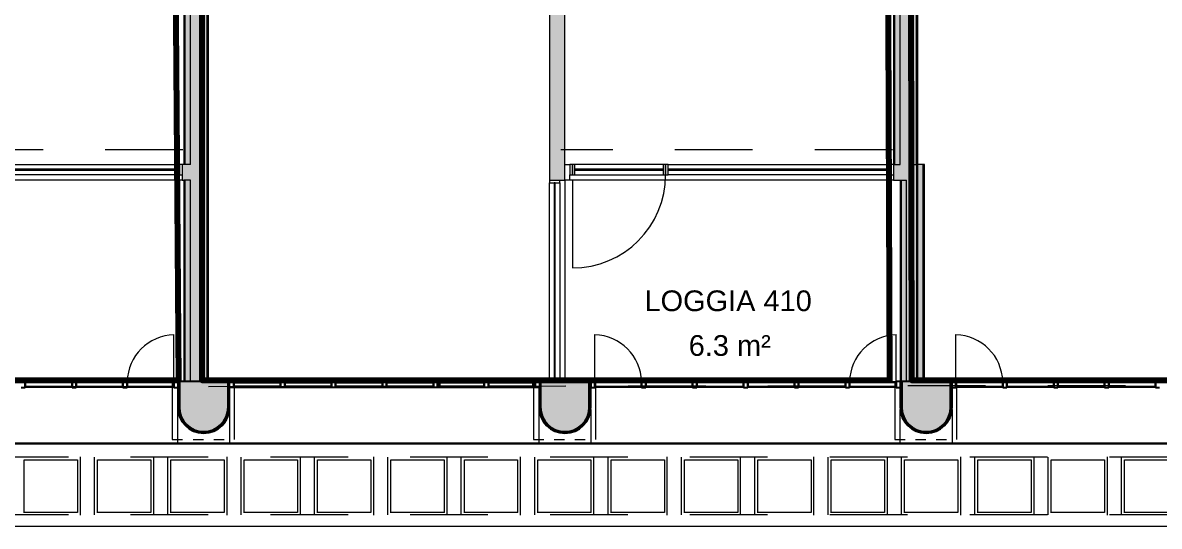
# Model space of a CAD drawing. Header units: metres. Extents: x -227.9 to -141.2, y 39.1 to 91.1.
# Drawn here: x -182.19 to -171.22, y 39.07 to 43.94 of the extents above; entities that cross this region are included whole.
import ezdxf

# ---------------------------------------------------------------- set-up
doc = ezdxf.new("R2010")
doc.units = ezdxf.units.M
doc.linetypes.add('JIS_02_0.7', pattern=[1.35, 0.75, -0.6])
doc.linetypes.add('Projeté', pattern=[0.003969, 0.002381, -0.001587])
for name, color, linetype, lineweight in [('A-AREA-IDEN', 7, 'Continuous', 9), ('A-FLOR', 7, 'Continuous', 5), ('A-GLAZ', 7, 'Continuous', 5), ('A-WALL', 7, 'Continuous', 5), ('A-WALL-PATT', 7, 'Continuous', 13), ('I-WALL', 7, 'Continuous', 5), ('Q-SPCQ', 7, 'Continuous', 5)]:
    doc.layers.add(name, color=color, linetype=linetype, lineweight=lineweight)
doc.layers.add('A-DETL', color=94, linetype='Continuous', lineweight=5, true_color=0x00a600)
doc.layers.add('A-DETL-MBND', color=9, linetype='Continuous', lineweight=5, true_color=0xc0c0c0)
doc.layers.add('Chambre', color=40, linetype='Continuous')
doc.styles.add('Arial_1', font='arial.ttf', dxfattribs={"height": 0.2})

msp = doc.modelspace()

# ---------------------------------------------------------------- hatches: boundary and pattern name
at = {"layer": 'A-WALL', "true_color": 0x808080}
for points in [[(-180.447, 39.97), (-180.391, 39.976), (-180.338, 39.994), (-180.291, 40.024), (-180.251, 40.064), (-180.222, 40.111), (-180.203, 40.164), (-180.197, 40.22), (-180.197, 40.47), (-180.212, 40.47), (-180.212, 40.22), (-180.218, 40.167), (-180.235, 40.118), (-180.263, 40.073), (-180.3, 40.036), (-180.345, 40.008), (-180.395, 39.991), (-180.447, 39.985), (-180.499, 39.991), (-180.549, 40.008), (-180.593, 40.036), (-180.631, 40.073), (-180.659, 40.118), (-180.676, 40.167), (-180.682, 40.22), (-180.682, 40.47), (-180.694, 40.47), (-180.694, 40.41), (-180.697, 40.41), (-180.697, 40.22), (-180.691, 40.164), (-180.672, 40.111), (-180.642, 40.064), (-180.603, 40.024), (-180.555, 39.994), (-180.503, 39.976)], [(-180.447, 39.985), (-180.395, 39.991), (-180.345, 40.008), (-180.3, 40.036), (-180.263, 40.073), (-180.235, 40.118), (-180.218, 40.167), (-180.212, 40.22), (-180.212, 40.47), (-180.682, 40.47), (-180.682, 40.22), (-180.676, 40.167), (-180.659, 40.118), (-180.631, 40.073), (-180.593, 40.036), (-180.549, 40.008), (-180.499, 39.991)], [(-176.96, 39.97), (-176.904, 39.976), (-176.851, 39.994), (-176.804, 40.024), (-176.764, 40.064), (-176.735, 40.111), (-176.716, 40.164), (-176.71, 40.22), (-176.71, 40.41), (-176.711, 40.41), (-176.711, 40.47), (-176.725, 40.47), (-176.725, 40.22), (-176.731, 40.167), (-176.748, 40.118), (-176.776, 40.073), (-176.813, 40.036), (-176.858, 40.008), (-176.908, 39.991), (-176.96, 39.985), (-177.012, 39.991), (-177.062, 40.008), (-177.106, 40.036), (-177.144, 40.073), (-177.172, 40.118), (-177.189, 40.167), (-177.195, 40.22), (-177.195, 40.47), (-177.207, 40.47), (-177.207, 40.41), (-177.21, 40.41), (-177.21, 40.22), (-177.204, 40.164), (-177.185, 40.111), (-177.155, 40.064), (-177.116, 40.024), (-177.068, 39.994), (-177.016, 39.976)], [(-176.96, 39.985), (-176.908, 39.991), (-176.858, 40.008), (-176.813, 40.036), (-176.776, 40.073), (-176.748, 40.118), (-176.731, 40.167), (-176.725, 40.22), (-176.725, 40.47), (-177.195, 40.47), (-177.195, 40.22), (-177.189, 40.167), (-177.172, 40.118), (-177.144, 40.073), (-177.106, 40.036), (-177.062, 40.008), (-177.012, 39.991)], [(-173.473, 39.97), (-173.417, 39.976), (-173.364, 39.994), (-173.317, 40.024), (-173.277, 40.064), (-173.248, 40.111), (-173.229, 40.164), (-173.223, 40.22), (-173.223, 40.41), (-173.225, 40.41), (-173.225, 40.47), (-173.238, 40.47), (-173.238, 40.22), (-173.244, 40.167), (-173.261, 40.118), (-173.289, 40.073), (-173.326, 40.036), (-173.371, 40.008), (-173.421, 39.991), (-173.473, 39.985), (-173.525, 39.991), (-173.575, 40.008), (-173.619, 40.036), (-173.657, 40.073), (-173.685, 40.118), (-173.702, 40.167), (-173.708, 40.22), (-173.708, 40.47), (-173.721, 40.47), (-173.721, 40.41), (-173.723, 40.41), (-173.723, 40.22), (-173.717, 40.164), (-173.698, 40.111), (-173.668, 40.064), (-173.629, 40.024), (-173.581, 39.994), (-173.529, 39.976)], [(-173.473, 39.985), (-173.421, 39.991), (-173.371, 40.008), (-173.326, 40.036), (-173.289, 40.073), (-173.261, 40.118), (-173.244, 40.167), (-173.238, 40.22), (-173.238, 40.47), (-173.708, 40.47), (-173.708, 40.22), (-173.702, 40.167), (-173.685, 40.118), (-173.657, 40.073), (-173.619, 40.036), (-173.575, 40.008), (-173.525, 39.991)]]:
    msp.add_hatch(color=8, dxfattribs=at).paths.add_polyline_path(points)
at = {"layer": 'A-WALL-PATT', "lineweight": 5, "true_color": 0xaaaaaa}
h = msp.add_hatch(color=253, dxfattribs=at)
h.paths.add_polyline_path([(-173.625, 42.566), (-173.615, 42.566), (-173.615, 46.296), (-173.625, 46.296), (-173.625, 43.496)])
h.paths.add_polyline_path([(-173.615, 46.396), (-173.615, 47.339), (-173.625, 47.339), (-173.625, 46.396)])
h.paths.add_polyline_path([(-173.625, 47.439), (-173.615, 47.439), (-173.615, 48.235), (-173.625, 48.235), (-173.625, 47.782)])
h = msp.add_hatch(color=253, dxfattribs=at)
h.paths.add_polyline_path([(-180.465, 40.47), (-180.465, 44.976), (-180.475, 44.976), (-180.475, 40.47)])
h.paths.add_polyline_path([(-180.475, 45.076), (-180.465, 45.076), (-180.465, 47.724), (-180.475, 47.724), (-180.475, 45.639)])
msp.add_hatch(color=253, dxfattribs=at).paths.add_polyline_path([(-173.552, 40.47), (-173.552, 42.566), (-173.562, 42.566), (-173.562, 40.47)])
at = {"layer": 'I-WALL', "true_color": 0xaaaaaa}
h = msp.add_hatch(color=253, dxfattribs=at)
h.paths.add_polyline_path([(-173.788, 42.566), (-173.775, 42.566), (-173.775, 46.33), (-173.788, 46.33), (-173.788, 43.496)])
h.paths.add_polyline_path([(-173.788, 46.43), (-173.775, 46.43), (-173.775, 48.172), (-173.788, 48.172), (-173.788, 46.711)])
h = msp.add_hatch(color=253, dxfattribs=at)
h.paths.add_polyline_path([(-173.725, 42.566), (-173.725, 46.33), (-173.775, 46.33), (-173.775, 42.566)])
h.paths.add_polyline_path([(-173.775, 46.43), (-173.725, 46.43), (-173.725, 48.185), (-173.775, 48.185), (-173.775, 46.711)])
for points in [[(-173.712, 42.566), (-173.625, 42.566), (-173.625, 48.235), (-173.725, 48.235), (-173.725, 42.566)], [(-180.575, 40.47), (-180.475, 40.47), (-180.475, 47.724), (-180.575, 47.724), (-180.575, 40.817)], [(-176.96, 42.415), (-176.96, 42.491), (-177.11, 42.491), (-177.11, 42.415)], [(-173.662, 42.416), (-173.662, 42.566), (-173.788, 42.566), (-173.788, 42.416), (-173.712, 42.416)], [(-173.662, 40.47), (-173.562, 40.47), (-173.562, 42.566), (-173.662, 42.566), (-173.662, 41.352)], [(-173.502, 40.47), (-173.502, 42.566), (-173.552, 42.566), (-173.552, 40.47)], [(-173.489, 40.47), (-173.489, 42.566), (-173.502, 42.566), (-173.502, 40.47)], [(-173.712, 40.47), (-173.712, 42.416), (-173.725, 42.416), (-173.725, 40.47), (-173.721, 40.47)], [(-173.662, 40.47), (-173.662, 42.416), (-173.712, 42.416), (-173.712, 40.47)]]:
    msp.add_hatch(color=253, dxfattribs=at).paths.add_polyline_path(points)
h = msp.add_hatch(color=253, dxfattribs=at)
h.paths.add_polyline_path([(-173.615, 42.566), (-173.565, 42.566), (-173.565, 46.296), (-173.615, 46.296), (-173.615, 43.496)])
h.paths.add_polyline_path([(-173.565, 46.396), (-173.565, 47.339), (-173.615, 47.339), (-173.615, 46.396)])
h.paths.add_polyline_path([(-173.615, 47.439), (-173.565, 47.439), (-173.565, 48.185), (-173.615, 48.185), (-173.615, 47.782)])
h = msp.add_hatch(color=253, dxfattribs=at)
h.paths.add_polyline_path([(-173.565, 42.566), (-173.552, 42.566), (-173.552, 46.296), (-173.565, 46.296), (-173.565, 43.496)])
h.paths.add_polyline_path([(-173.552, 46.396), (-173.552, 47.339), (-173.565, 47.339), (-173.565, 46.396)])
h.paths.add_polyline_path([(-173.552, 47.439), (-173.552, 48.172), (-173.565, 48.172), (-173.565, 47.439)])
h = msp.add_hatch(color=253, dxfattribs=at)
h.paths.add_polyline_path([(-180.625, 40.47), (-180.625, 42.415), (-180.638, 42.415), (-180.638, 40.47)])
h.paths.add_polyline_path([(-180.625, 42.565), (-180.625, 47.419), (-180.638, 47.419), (-180.638, 42.565)])
h.paths.add_polyline_path([(-180.625, 47.519), (-180.625, 47.648), (-180.638, 47.648), (-180.638, 47.519)])
h = msp.add_hatch(color=253, dxfattribs=at)
h.paths.add_polyline_path([(-180.575, 40.47), (-180.575, 42.415), (-180.625, 42.415), (-180.625, 40.47)])
h.paths.add_polyline_path([(-180.575, 42.565), (-180.575, 47.419), (-180.625, 47.419), (-180.625, 42.565)])
h.paths.add_polyline_path([(-180.575, 47.519), (-180.575, 47.648), (-180.625, 47.648), (-180.625, 47.519)])
h = msp.add_hatch(color=253, dxfattribs=at)
h.paths.add_polyline_path([(-180.415, 40.47), (-180.415, 44.976), (-180.465, 44.976), (-180.465, 40.47)])
h.paths.add_polyline_path([(-180.465, 45.076), (-180.415, 45.076), (-180.415, 47.648), (-180.465, 47.648), (-180.465, 45.639)])
h = msp.add_hatch(color=253, dxfattribs=at)
h.paths.add_polyline_path([(-180.402, 40.47), (-180.402, 44.976), (-180.415, 44.976), (-180.415, 40.47)])
h.paths.add_polyline_path([(-180.402, 45.076), (-180.402, 47.648), (-180.415, 47.648), (-180.415, 45.076)])
h = msp.add_hatch(color=253, dxfattribs=at)
h.paths.add_polyline_path([(-177.11, 42.491), (-176.96, 42.491), (-176.96, 45.133), (-177.008, 45.133), (-177.008, 44.063), (-177.063, 44.063), (-177.063, 45.133), (-177.11, 45.133), (-177.11, 43.496)])
h.paths.add_polyline_path([(-177.11, 46.243), (-176.96, 46.243), (-176.96, 46.43), (-177.11, 46.43)])
h = msp.add_hatch(color=253, dxfattribs=at)
h.paths.add_polyline_path([(-180.638, 42.415), (-180.575, 42.415), (-180.575, 42.565), (-180.656, 42.565), (-180.656, 42.415)])
h.paths.add_polyline_path([(-187.297, 42.415), (-187.206, 42.415), (-187.206, 42.565), (-187.297, 42.565), (-187.297, 42.424)])

# ---------------------------------------------------------------- linework, layer by layer
at = {"layer": 'A-DETL', "color": 9, "linetype": 'JIS_02_0.7', "lineweight": 9, "true_color": 0xc0c0c0}
for p, q in [((-180.648, 42.707), (-187.213, 42.707)), ((-173.798, 42.707), (-176.998, 42.707)), ((-169.603, 39.739), (-187.756, 39.739)), ((-181.64, 39.742), (-181.639, 39.177)), ((-181.5, 39.181), (-181.5, 39.739)), ((-180.932, 39.742), (-180.931, 39.177)), ((-180.792, 39.181), (-180.792, 39.739)), ((-180.224, 39.742), (-180.223, 39.177)), ((-180.084, 39.181), (-180.084, 39.739)), ((-179.516, 39.742), (-179.515, 39.177)), ((-179.376, 39.181), (-179.376, 39.739)), ((-178.808, 39.742), (-178.807, 39.177)), ((-178.668, 39.181), (-178.668, 39.739)), ((-178.1, 39.742), (-178.099, 39.177)), ((-177.96, 39.181), (-177.96, 39.739)), ((-177.392, 39.742), (-177.391, 39.177)), ((-177.252, 39.181), (-177.252, 39.739)), ((-176.684, 39.742), (-176.683, 39.177)), ((-176.544, 39.181), (-176.544, 39.739)), ((-175.976, 39.742), (-175.975, 39.177)), ((-175.835, 39.181), (-175.835, 39.739)), ((-175.267, 39.742), (-175.267, 39.177)), ((-175.127, 39.181), (-175.127, 39.739)), ((-174.559, 39.742), (-174.559, 39.177)), ((-174.419, 39.181), (-174.419, 39.739)), ((-173.851, 39.742), (-173.851, 39.177)), ((-173.711, 39.181), (-173.711, 39.739)), ((-173.143, 39.742), (-173.143, 39.177)), ((-173.003, 39.181), (-173.003, 39.739)), ((-172.435, 39.742), (-172.435, 39.177)), ((-172.295, 39.181), (-172.295, 39.739)), ((-171.727, 39.742), (-171.727, 39.177)), ((-171.587, 39.181), (-171.587, 39.739)), ((-182.18, 39.201), (-182.18, 39.711)), ((-182.18, 39.711), (-181.665, 39.711)), ((-181.665, 39.712), (-181.665, 39.202)), ((-181.472, 39.201), (-181.472, 39.711)), ((-181.472, 39.711), (-180.957, 39.711)), ((-180.957, 39.712), (-180.957, 39.202)), ((-180.764, 39.201), (-180.764, 39.711)), ((-180.764, 39.711), (-180.249, 39.711)), ((-180.249, 39.712), (-180.249, 39.202)), ((-180.056, 39.201), (-180.056, 39.711)), ((-180.056, 39.711), (-179.541, 39.711)), ((-179.541, 39.712), (-179.541, 39.202)), ((-179.348, 39.201), (-179.348, 39.711)), ((-179.348, 39.711), (-178.833, 39.711)), ((-178.833, 39.712), (-178.833, 39.202)), ((-178.639, 39.201), (-178.639, 39.711)), ((-178.639, 39.711), (-178.125, 39.711)), ((-178.125, 39.712), (-178.125, 39.202)), ((-177.931, 39.201), (-177.931, 39.711)), ((-177.931, 39.711), (-177.417, 39.711)), ((-177.417, 39.712), (-177.417, 39.202)), ((-177.223, 39.201), (-177.223, 39.711)), ((-177.223, 39.711), (-176.709, 39.711)), ((-176.709, 39.712), (-176.709, 39.202)), ((-176.515, 39.201), (-176.515, 39.711)), ((-176.515, 39.711), (-176, 39.711)), ((-176, 39.712), (-176, 39.202)), ((-175.807, 39.201), (-175.807, 39.711)), ((-175.807, 39.711), (-175.292, 39.711)), ((-175.292, 39.712), (-175.292, 39.202)), ((-175.099, 39.201), (-175.099, 39.711)), ((-175.099, 39.711), (-174.584, 39.711)), ((-174.584, 39.712), (-174.584, 39.202)), ((-174.391, 39.201), (-174.391, 39.711)), ((-174.391, 39.711), (-173.876, 39.711)), ((-173.876, 39.712), (-173.876, 39.202)), ((-173.683, 39.201), (-173.683, 39.711)), ((-173.683, 39.711), (-173.168, 39.711)), ((-173.168, 39.712), (-173.168, 39.202)), ((-172.975, 39.201), (-172.975, 39.711)), ((-172.975, 39.711), (-172.46, 39.711)), ((-172.46, 39.712), (-172.46, 39.202)), ((-172.267, 39.201), (-172.267, 39.711)), ((-172.267, 39.711), (-171.752, 39.711)), ((-171.752, 39.712), (-171.752, 39.202)), ((-171.559, 39.201), (-171.559, 39.711)), ((-171.559, 39.711), (-171.044, 39.711)), ((-169.603, 39.181), (-187.786, 39.181)), ((-181.664, 39.202), (-182.18, 39.202)), ((-180.956, 39.202), (-181.472, 39.202)), ((-180.248, 39.202), (-180.764, 39.202)), ((-179.54, 39.202), (-180.056, 39.202)), ((-178.832, 39.202), (-179.348, 39.202)), ((-178.124, 39.202), (-178.639, 39.202)), ((-177.416, 39.202), (-177.931, 39.202)), ((-176.708, 39.202), (-177.223, 39.202)), ((-176, 39.202), (-176.515, 39.202)), ((-175.292, 39.202), (-175.807, 39.202)), ((-174.584, 39.202), (-175.099, 39.202)), ((-173.876, 39.202), (-174.391, 39.202)), ((-173.168, 39.202), (-173.683, 39.202)), ((-172.46, 39.202), (-172.975, 39.202)), ((-171.752, 39.202), (-172.267, 39.202)), ((-171.044, 39.202), (-171.559, 39.202))]:
    msp.add_line(p, q, dxfattribs=at)
at = {"layer": 'A-DETL', "color": 7, "linetype": 'JIS_02_0.7'}
msp.add_line((-187.15, 40.415), (-170.19, 40.433), dxfattribs=at)
at = {"layer": 'A-DETL', "color": 7}
msp.add_line((-187.899, 39.07), (-169.465, 39.07), dxfattribs=at)
at = {"layer": 'A-DETL-MBND', "lineweight": 9}
msp.add_line((-187.899, 39.07), (-169.465, 39.07), dxfattribs=at)
at = {"layer": 'A-FLOR'}
for p, q in [((-176.96, 42.566), (-176.913, 42.566)), ((-176.912, 42.416), (-176.96, 42.416)), ((-176.96, 42.415), (-176.96, 40.47))]:
    msp.add_line(p, q, dxfattribs=at)
at = {"layer": 'A-GLAZ'}
for p, q in [((-182.481, 42.565), (-180.681, 42.565)), ((-180.681, 42.465), (-182.481, 42.465)), ((-176.013, 42.566), (-176.863, 42.566)), ((-176.863, 42.466), (-176.013, 42.466)), ((-175.963, 42.566), (-173.813, 42.566)), ((-173.813, 42.466), (-175.963, 42.466)), ((-177.11, 40.495), (-177.11, 42.39)), ((-177.01, 42.39), (-177.01, 40.495)), ((-176.888, 42.416), (-176.888, 41.566))]:
    msp.add_line(p, q, dxfattribs=at)
at = {"layer": 'A-GLAZ', "lineweight": 13}
for p, q in [((-180.681, 42.52), (-182.481, 42.52)), ((-182.481, 42.51), (-180.681, 42.51)), ((-180.656, 42.565), (-180.681, 42.565)), ((-180.681, 42.565), (-180.681, 42.465)), ((-180.681, 42.51), (-180.681, 42.52)), ((-180.681, 42.465), (-180.656, 42.465)), ((-176.888, 42.566), (-176.913, 42.566)), ((-176.913, 42.566), (-176.913, 42.466)), ((-176.913, 42.466), (-176.888, 42.466)), ((-176.863, 42.566), (-176.888, 42.566)), ((-176.888, 42.566), (-176.888, 42.466)), ((-176.888, 42.466), (-176.888, 42.566)), ((-176.888, 42.466), (-176.863, 42.466)), ((-176.863, 42.466), (-176.863, 42.566)), ((-176.013, 42.521), (-176.863, 42.521)), ((-176.863, 42.521), (-176.863, 42.511)), ((-176.863, 42.511), (-176.013, 42.511)), ((-175.988, 42.566), (-176.013, 42.566)), ((-176.013, 42.566), (-176.013, 42.466)), ((-176.013, 42.511), (-176.013, 42.521)), ((-176.013, 42.466), (-175.988, 42.466)), ((-175.988, 42.466), (-175.988, 42.566)), ((-175.963, 42.566), (-175.988, 42.566)), ((-175.988, 42.566), (-175.988, 42.466)), ((-175.988, 42.466), (-175.963, 42.466)), ((-175.963, 42.466), (-175.963, 42.566)), ((-173.813, 42.521), (-175.963, 42.521)), ((-175.963, 42.521), (-175.963, 42.511)), ((-175.963, 42.511), (-173.813, 42.511)), ((-173.788, 42.566), (-173.813, 42.566)), ((-173.813, 42.566), (-173.813, 42.466)), ((-173.813, 42.511), (-173.813, 42.521)), ((-173.813, 42.466), (-173.788, 42.466)), ((-177.11, 42.415), (-177.11, 42.39)), ((-177.11, 42.39), (-177.01, 42.39)), ((-177.055, 42.39), (-177.065, 42.39)), ((-177.065, 42.39), (-177.065, 40.495)), ((-177.055, 40.495), (-177.055, 42.39)), ((-177.01, 42.39), (-177.01, 42.415)), ((-177.11, 40.495), (-177.11, 40.47)), ((-177.01, 40.495), (-177.11, 40.495)), ((-177.065, 40.495), (-177.055, 40.495)), ((-177.01, 40.47), (-177.01, 40.495))]:
    msp.add_line(p, q, dxfattribs=at)
at = {"layer": 'A-GLAZ', "lineweight": 9}
for p, q in [((-180.734, 40.47), (-180.734, 40.922)), ((-176.671, 40.47), (-176.671, 40.922)), ((-173.761, 40.47), (-173.761, 40.922)), ((-173.185, 40.47), (-173.185, 40.922)), ((-182.169, 40.47), (-181.717, 40.47)), ((-181.717, 40.41), (-182.169, 40.41)), ((-181.677, 40.47), (-181.226, 40.47)), ((-181.226, 40.41), (-181.677, 40.41)), ((-181.186, 40.47), (-180.734, 40.47)), ((-180.734, 40.41), (-181.186, 40.41)), ((-180.75, 40.47), (-180.75, 39.91)), ((-179.705, 40.47), (-180.157, 40.47)), ((-180.157, 40.41), (-179.705, 40.41)), ((-180.15, 39.91), (-180.15, 40.47)), ((-179.214, 40.47), (-179.665, 40.47)), ((-179.665, 40.41), (-179.214, 40.41)), ((-178.722, 40.47), (-179.174, 40.47)), ((-179.174, 40.41), (-178.722, 40.41)), ((-178.23, 40.47), (-178.682, 40.47)), ((-178.682, 40.41), (-178.23, 40.41)), ((-177.739, 40.47), (-178.17, 40.47)), ((-178.17, 40.41), (-177.739, 40.41)), ((-177.267, 40.47), (-177.699, 40.47)), ((-177.699, 40.41), (-177.267, 40.41)), ((-177.263, 40.47), (-177.263, 39.91)), ((-176.671, 40.47), (-176.22, 40.47)), ((-176.22, 40.41), (-176.671, 40.41)), ((-176.663, 39.91), (-176.663, 40.47)), ((-176.18, 40.47), (-175.728, 40.47)), ((-175.728, 40.41), (-176.18, 40.41)), ((-175.688, 40.47), (-175.236, 40.47)), ((-175.236, 40.41), (-175.688, 40.41)), ((-175.196, 40.47), (-174.745, 40.47)), ((-174.745, 40.41), (-175.196, 40.41)), ((-174.705, 40.47), (-174.253, 40.47)), ((-174.253, 40.41), (-174.705, 40.41)), ((-174.213, 40.47), (-173.761, 40.47)), ((-173.761, 40.41), (-174.213, 40.41)), ((-173.776, 40.47), (-173.776, 39.91)), ((-173.185, 40.47), (-172.734, 40.47)), ((-172.734, 40.41), (-173.185, 40.41)), ((-173.176, 39.91), (-173.176, 40.47)), ((-172.694, 40.47), (-172.242, 40.47)), ((-172.242, 40.41), (-172.694, 40.41)), ((-172.202, 40.47), (-171.75, 40.47)), ((-171.75, 40.41), (-172.202, 40.41)), ((-171.71, 40.47), (-171.259, 40.47)), ((-171.259, 40.41), (-171.71, 40.41)), ((-180.694, 40.194), (-180.694, 40.187)), ((-180.197, 40.197), (-180.197, 40.22)), ((-177.207, 40.193), (-177.207, 40.187)), ((-176.711, 40.191), (-176.711, 40.208)), ((-173.721, 40.205), (-173.721, 40.192)), ((-173.225, 40.186), (-173.225, 40.199)), ((-183.684, 39.877), (-180.697, 39.877)), ((-183.684, 39.867), (-180.694, 39.867)), ((-180.197, 39.877), (-177.21, 39.877)), ((-180.197, 39.867), (-177.207, 39.867)), ((-176.711, 39.867), (-173.721, 39.867)), ((-176.71, 39.877), (-173.723, 39.877)), ((-173.225, 39.867), (-170.235, 39.867)), ((-173.223, 39.877), (-170.235, 39.877))]:
    msp.add_line(p, q, dxfattribs=at)
at = {"layer": 'A-GLAZ', "lineweight": 25}
for p, q in [((-182.169, 40.47), (-182.209, 40.47)), ((-182.209, 40.41), (-182.169, 40.41)), ((-182.169, 40.41), (-182.169, 40.47)), ((-181.717, 40.458), (-182.169, 40.458)), ((-182.169, 40.458), (-182.169, 40.422)), ((-182.169, 40.422), (-181.717, 40.422)), ((-181.677, 40.47), (-181.717, 40.47)), ((-181.717, 40.47), (-181.717, 40.41)), ((-181.717, 40.422), (-181.717, 40.458)), ((-181.717, 40.41), (-181.677, 40.41)), ((-181.677, 40.41), (-181.677, 40.47)), ((-181.226, 40.458), (-181.677, 40.458)), ((-181.677, 40.458), (-181.677, 40.422)), ((-181.677, 40.422), (-181.226, 40.422)), ((-181.186, 40.47), (-181.226, 40.47)), ((-181.226, 40.47), (-181.226, 40.41)), ((-181.226, 40.422), (-181.226, 40.458)), ((-181.226, 40.41), (-181.186, 40.41)), ((-181.186, 40.41), (-181.186, 40.47)), ((-180.734, 40.458), (-181.186, 40.458)), ((-181.186, 40.458), (-181.186, 40.422)), ((-181.186, 40.422), (-180.734, 40.422)), ((-180.694, 40.47), (-180.734, 40.47)), ((-180.734, 40.47), (-180.734, 40.41)), ((-180.734, 40.422), (-180.734, 40.458)), ((-180.734, 40.41), (-180.694, 40.41)), ((-180.694, 40.41), (-180.694, 40.47)), ((-180.197, 40.41), (-180.197, 40.47)), ((-180.197, 40.47), (-180.157, 40.47)), ((-180.157, 40.41), (-180.197, 40.41)), ((-180.157, 40.47), (-180.157, 40.41)), ((-180.157, 40.422), (-180.157, 40.458)), ((-180.157, 40.458), (-179.705, 40.458)), ((-179.705, 40.422), (-180.157, 40.422)), ((-179.705, 40.41), (-179.705, 40.47)), ((-179.705, 40.47), (-179.665, 40.47)), ((-179.705, 40.458), (-179.705, 40.422)), ((-179.665, 40.41), (-179.705, 40.41)), ((-179.665, 40.47), (-179.665, 40.41)), ((-179.665, 40.422), (-179.665, 40.458)), ((-179.665, 40.458), (-179.214, 40.458)), ((-179.214, 40.422), (-179.665, 40.422)), ((-179.214, 40.41), (-179.214, 40.47)), ((-179.214, 40.47), (-179.174, 40.47)), ((-179.214, 40.458), (-179.214, 40.422)), ((-179.174, 40.41), (-179.214, 40.41)), ((-179.174, 40.47), (-179.174, 40.41)), ((-179.174, 40.422), (-179.174, 40.458)), ((-179.174, 40.458), (-178.722, 40.458)), ((-178.722, 40.422), (-179.174, 40.422)), ((-178.722, 40.41), (-178.722, 40.47)), ((-178.722, 40.47), (-178.682, 40.47)), ((-178.722, 40.458), (-178.722, 40.422)), ((-178.682, 40.41), (-178.722, 40.41)), ((-178.682, 40.47), (-178.682, 40.41)), ((-178.682, 40.422), (-178.682, 40.458)), ((-178.682, 40.458), (-178.23, 40.458)), ((-178.23, 40.422), (-178.682, 40.422)), ((-178.23, 40.41), (-178.23, 40.47)), ((-178.23, 40.47), (-178.19, 40.47)), ((-178.23, 40.458), (-178.23, 40.422)), ((-178.19, 40.41), (-178.23, 40.41)), ((-178.19, 40.41), (-178.19, 40.47)), ((-178.19, 40.47), (-178.17, 40.47)), ((-178.19, 40.47), (-178.19, 40.41)), ((-178.19, 40.422), (-178.19, 40.458)), ((-178.19, 40.458), (-177.739, 40.458)), ((-177.739, 40.422), (-178.19, 40.422)), ((-178.17, 40.41), (-178.19, 40.41)), ((-178.17, 40.47), (-178.17, 40.41)), ((-177.739, 40.41), (-177.739, 40.47)), ((-177.739, 40.47), (-177.699, 40.47)), ((-177.739, 40.458), (-177.739, 40.422)), ((-177.699, 40.41), (-177.739, 40.41)), ((-177.699, 40.47), (-177.699, 40.41)), ((-177.699, 40.422), (-177.699, 40.458)), ((-177.699, 40.458), (-177.267, 40.458)), ((-177.267, 40.422), (-177.699, 40.422)), ((-177.267, 40.41), (-177.267, 40.47)), ((-177.267, 40.47), (-177.247, 40.47)), ((-177.267, 40.458), (-177.267, 40.422)), ((-177.247, 40.41), (-177.267, 40.41)), ((-177.247, 40.47), (-177.247, 40.41)), ((-177.247, 40.41), (-177.247, 40.47)), ((-177.247, 40.47), (-177.207, 40.47)), ((-177.207, 40.41), (-177.247, 40.41)), ((-177.207, 40.47), (-177.207, 40.41)), ((-176.671, 40.47), (-176.711, 40.47)), ((-176.711, 40.47), (-176.711, 40.41)), ((-176.711, 40.41), (-176.671, 40.41)), ((-176.671, 40.41), (-176.671, 40.47)), ((-176.22, 40.458), (-176.671, 40.458)), ((-176.671, 40.458), (-176.671, 40.422)), ((-176.671, 40.422), (-176.22, 40.422)), ((-176.18, 40.47), (-176.22, 40.47)), ((-176.22, 40.47), (-176.22, 40.41)), ((-176.22, 40.422), (-176.22, 40.458)), ((-176.22, 40.41), (-176.18, 40.41)), ((-176.18, 40.41), (-176.18, 40.47)), ((-175.728, 40.458), (-176.18, 40.458)), ((-176.18, 40.458), (-176.18, 40.422)), ((-176.18, 40.422), (-175.728, 40.422)), ((-175.688, 40.47), (-175.728, 40.47)), ((-175.728, 40.47), (-175.728, 40.41)), ((-175.728, 40.422), (-175.728, 40.458)), ((-175.728, 40.41), (-175.688, 40.41)), ((-175.688, 40.41), (-175.688, 40.47)), ((-175.236, 40.458), (-175.688, 40.458)), ((-175.688, 40.458), (-175.688, 40.422)), ((-175.688, 40.422), (-175.236, 40.422)), ((-175.196, 40.47), (-175.236, 40.47)), ((-175.236, 40.47), (-175.236, 40.41)), ((-175.236, 40.422), (-175.236, 40.458)), ((-175.236, 40.41), (-175.196, 40.41)), ((-175.196, 40.41), (-175.196, 40.47)), ((-174.745, 40.458), (-175.196, 40.458)), ((-175.196, 40.458), (-175.196, 40.422)), ((-175.196, 40.422), (-174.745, 40.422)), ((-174.705, 40.47), (-174.745, 40.47)), ((-174.745, 40.47), (-174.745, 40.41)), ((-174.745, 40.422), (-174.745, 40.458)), ((-174.745, 40.41), (-174.705, 40.41)), ((-174.705, 40.41), (-174.705, 40.47)), ((-174.253, 40.458), (-174.705, 40.458)), ((-174.705, 40.458), (-174.705, 40.422)), ((-174.705, 40.422), (-174.253, 40.422)), ((-174.213, 40.47), (-174.253, 40.47)), ((-174.253, 40.47), (-174.253, 40.41)), ((-174.253, 40.422), (-174.253, 40.458)), ((-174.253, 40.41), (-174.213, 40.41)), ((-174.213, 40.41), (-174.213, 40.47)), ((-173.761, 40.458), (-174.213, 40.458)), ((-174.213, 40.458), (-174.213, 40.422)), ((-174.213, 40.422), (-173.761, 40.422)), ((-173.721, 40.47), (-173.761, 40.47)), ((-173.761, 40.47), (-173.761, 40.41)), ((-173.761, 40.422), (-173.761, 40.458)), ((-173.761, 40.41), (-173.721, 40.41)), ((-173.721, 40.41), (-173.721, 40.47)), ((-173.185, 40.47), (-173.225, 40.47)), ((-173.225, 40.47), (-173.225, 40.41)), ((-173.225, 40.41), (-173.185, 40.41)), ((-173.185, 40.41), (-173.185, 40.47)), ((-172.734, 40.458), (-173.185, 40.458)), ((-173.185, 40.458), (-173.185, 40.422)), ((-173.185, 40.422), (-172.734, 40.422)), ((-172.694, 40.47), (-172.734, 40.47)), ((-172.734, 40.47), (-172.734, 40.41)), ((-172.734, 40.422), (-172.734, 40.458)), ((-172.734, 40.41), (-172.694, 40.41)), ((-172.694, 40.41), (-172.694, 40.47)), ((-172.242, 40.458), (-172.694, 40.458)), ((-172.694, 40.458), (-172.694, 40.422)), ((-172.694, 40.422), (-172.242, 40.422)), ((-172.202, 40.47), (-172.242, 40.47)), ((-172.242, 40.47), (-172.242, 40.41)), ((-172.242, 40.422), (-172.242, 40.458)), ((-172.242, 40.41), (-172.202, 40.41)), ((-172.202, 40.41), (-172.202, 40.47)), ((-171.75, 40.458), (-172.202, 40.458)), ((-172.202, 40.458), (-172.202, 40.422)), ((-172.202, 40.422), (-171.75, 40.422)), ((-171.71, 40.47), (-171.75, 40.47)), ((-171.75, 40.47), (-171.75, 40.41)), ((-171.75, 40.422), (-171.75, 40.458)), ((-171.75, 40.41), (-171.71, 40.41)), ((-171.71, 40.41), (-171.71, 40.47)), ((-171.259, 40.458), (-171.71, 40.458)), ((-171.71, 40.458), (-171.71, 40.422)), ((-171.71, 40.422), (-171.259, 40.422)), ((-171.219, 40.47), (-171.259, 40.47)), ((-171.259, 40.47), (-171.259, 40.41)), ((-171.259, 40.422), (-171.259, 40.458)), ((-171.259, 40.41), (-171.219, 40.41))]:
    msp.add_line(p, q, dxfattribs=at)
at = {"layer": 'A-GLAZ', "linetype": 'Projeté', "lineweight": 9}
for p, q in [((-180.15, 40.47), (-180.75, 40.47)), ((-176.663, 40.47), (-177.263, 40.47)), ((-173.176, 40.47), (-173.776, 40.47)), ((-180.75, 39.91), (-180.15, 39.91)), ((-177.263, 39.91), (-176.663, 39.91)), ((-173.776, 39.91), (-173.176, 39.91))]:
    msp.add_line(p, q, dxfattribs=at)
at = {"layer": 'A-GLAZ'}
msp.add_arc((-176.888, 42.466), 0.9, 270, 0, dxfattribs=at)
at = {"layer": 'A-GLAZ', "lineweight": 9}
for centre, start, end in [((-180.721, 40.457), 91.5584, 178.4839), ((-176.684, 40.457), 1.5161, 88.4416), ((-173.749, 40.457), 91.5584, 178.4839), ((-173.198, 40.457), 1.5161, 88.4416)]:
    msp.add_arc(centre, 0.464, start, end, dxfattribs=at)
at = {"layer": 'A-WALL'}
for p, q in [((-180.625, 42.565), (-180.625, 47.419)), ((-180.575, 42.565), (-180.575, 47.419)), ((-173.775, 42.566), (-173.775, 46.33)), ((-173.725, 42.566), (-173.725, 46.33)), ((-173.625, 42.566), (-173.625, 46.296)), ((-173.615, 42.566), (-173.615, 46.296)), ((-173.565, 42.566), (-173.565, 46.296)), ((-180.475, 40.47), (-180.475, 44.976)), ((-180.465, 40.47), (-180.465, 44.976)), ((-180.415, 40.47), (-180.415, 44.976)), ((-180.575, 42.565), (-180.638, 42.565)), ((-173.788, 42.566), (-173.725, 42.566)), ((-173.625, 42.566), (-173.552, 42.566)), ((-173.562, 40.47), (-173.562, 42.566)), ((-173.552, 40.47), (-173.552, 42.566)), ((-173.502, 40.47), (-173.502, 42.566)), ((-180.575, 42.415), (-180.638, 42.415)), ((-180.625, 40.47), (-180.625, 42.415)), ((-180.575, 40.47), (-180.575, 42.415)), ((-173.725, 42.416), (-173.662, 42.416)), ((-173.712, 40.47), (-173.712, 42.416)), ((-173.662, 40.47), (-173.662, 42.416))]:
    msp.add_line(p, q, dxfattribs=at)
at = {"layer": 'A-WALL', "lineweight": 25}
for p, q in [((-180.697, 40.41), (-180.697, 40.22)), ((-180.682, 40.47), (-180.694, 40.47)), ((-180.212, 40.47), (-180.682, 40.47)), ((-180.682, 40.47), (-180.682, 40.22)), ((-180.682, 40.22), (-180.682, 40.47)), ((-180.212, 40.22), (-180.212, 40.47)), ((-180.197, 40.47), (-180.212, 40.47)), ((-180.212, 40.47), (-180.212, 40.22)), ((-180.197, 40.22), (-180.197, 40.41)), ((-177.21, 40.41), (-177.21, 40.22)), ((-177.195, 40.47), (-177.207, 40.47)), ((-176.725, 40.47), (-177.195, 40.47)), ((-177.195, 40.47), (-177.195, 40.22)), ((-177.195, 40.22), (-177.195, 40.47)), ((-176.725, 40.22), (-176.725, 40.47)), ((-176.711, 40.47), (-176.725, 40.47)), ((-176.725, 40.47), (-176.725, 40.22)), ((-176.71, 40.22), (-176.71, 40.41)), ((-173.723, 40.41), (-173.723, 40.22)), ((-173.708, 40.47), (-173.721, 40.47)), ((-173.238, 40.47), (-173.708, 40.47)), ((-173.708, 40.47), (-173.708, 40.22)), ((-173.708, 40.22), (-173.708, 40.47)), ((-173.238, 40.22), (-173.238, 40.47)), ((-173.225, 40.47), (-173.238, 40.47)), ((-173.238, 40.47), (-173.238, 40.22)), ((-173.223, 40.22), (-173.223, 40.41))]:
    msp.add_line(p, q, dxfattribs=at)
for centre, radius in [((-180.447, 40.22), 0.25), ((-180.447, 40.22), 0.235), ((-180.447, 40.22), 0.235), ((-176.96, 40.22), 0.25), ((-176.96, 40.22), 0.235), ((-176.96, 40.22), 0.235), ((-173.473, 40.22), 0.25), ((-173.473, 40.22), 0.235), ((-173.473, 40.22), 0.235)]:
    msp.add_arc(centre, radius, 180, 360, dxfattribs=at)
at = {"layer": 'Chambre', "lineweight": 140}
for points in [[(-180.759, 49.964), (-185.771, 49.964), (-185.762, 49.142), (-187.287, 49.142), (-187.36, 40.483), (-180.688, 40.483), (-180.759, 49.964)], [(-174.834, 49.964), (-175.987, 49.964), (-176.013, 47.687), (-180.465, 47.661), (-180.465, 40.483), (-173.824, 40.483), (-173.852, 48.185), (-174.824, 48.185), (-174.834, 49.964)], [(-169.652, 49.964), (-173.453, 49.964), (-173.466, 48.198), (-173.629, 48.198), (-173.613, 40.483), (-169.639, 40.483), (-169.652, 49.964)]]:
    msp.add_lwpolyline(points, dxfattribs=at)
at = {"layer": 'I-WALL', "lineweight": 13}
for p, q in [((-180.638, 47.419), (-180.638, 42.565)), ((-173.788, 46.33), (-173.788, 42.416)), ((-173.552, 42.566), (-173.552, 46.296)), ((-177.11, 45.133), (-177.11, 42.415)), ((-176.96, 42.415), (-176.96, 45.133)), ((-180.402, 40.47), (-180.402, 44.976)), ((-180.638, 42.565), (-180.656, 42.565)), ((-180.656, 42.565), (-180.656, 42.415)), ((-173.489, 42.566), (-173.552, 42.566)), ((-173.489, 40.47), (-173.489, 42.566)), ((-180.656, 42.415), (-180.638, 42.415)), ((-180.638, 42.415), (-180.638, 40.47)), ((-177.11, 42.415), (-176.96, 42.415)), ((-173.788, 42.416), (-173.725, 42.416)), ((-173.725, 42.416), (-173.725, 40.47)), ((-180.638, 40.47), (-180.402, 40.47)), ((-173.721, 40.47), (-173.489, 40.47))]:
    msp.add_line(p, q, dxfattribs=at)
at = {"layer": 'I-WALL'}
for p, q in [((-176.912, 42.416), (-176.912, 42.466)), ((-180.656, 42.415), (-187.206, 42.415)), ((-173.788, 42.416), (-176.912, 42.416))]:
    msp.add_line(p, q, dxfattribs=at)
at = {"layer": 'Q-SPCQ', "color": 9, "lineweight": 9, "true_color": 0xc0c0c0}
for p, q in [((-180.697, 39.877), (-180.697, 40.199)), ((-180.693, 40.177), (-180.697, 40.199)), ((-180.686, 40.147), (-180.689, 40.157)), ((-180.203, 40.162), (-180.207, 40.147)), ((-180.197, 40.199), (-180.202, 40.167)), ((-180.197, 40.199), (-180.197, 39.877)), ((-177.21, 39.877), (-177.21, 40.199)), ((-177.206, 40.177), (-177.21, 40.199)), ((-177.199, 40.147), (-177.202, 40.157)), ((-176.716, 40.162), (-176.72, 40.147)), ((-176.71, 40.199), (-176.715, 40.167)), ((-176.71, 40.199), (-176.71, 39.877)), ((-173.723, 39.877), (-173.723, 40.199)), ((-173.719, 40.174), (-173.723, 40.199)), ((-173.712, 40.147), (-173.715, 40.158)), ((-173.229, 40.161), (-173.233, 40.147)), ((-173.223, 40.199), (-173.227, 40.169)), ((-173.223, 40.199), (-173.223, 39.877)), ((-180.68, 40.129), (-180.686, 40.147)), ((-180.665, 40.099), (-180.668, 40.104)), ((-180.657, 40.086), (-180.665, 40.099)), ((-180.635, 40.055), (-180.636, 40.057)), ((-180.628, 40.049), (-180.635, 40.055)), ((-180.259, 40.055), (-180.274, 40.039)), ((-180.255, 40.06), (-180.259, 40.055)), ((-180.228, 40.099), (-180.243, 40.075)), ((-180.223, 40.108), (-180.228, 40.099)), ((-180.207, 40.147), (-180.218, 40.118)), ((-177.193, 40.129), (-177.199, 40.147)), ((-177.178, 40.099), (-177.181, 40.104)), ((-177.17, 40.086), (-177.178, 40.099)), ((-177.148, 40.055), (-177.149, 40.057)), ((-177.141, 40.049), (-177.148, 40.055)), ((-176.772, 40.055), (-176.787, 40.039)), ((-176.768, 40.06), (-176.772, 40.055)), ((-176.741, 40.099), (-176.756, 40.075)), ((-176.736, 40.108), (-176.741, 40.099)), ((-176.72, 40.147), (-176.731, 40.118)), ((-173.705, 40.126), (-173.712, 40.147)), ((-173.691, 40.099), (-173.695, 40.105)), ((-173.682, 40.083), (-173.691, 40.099)), ((-173.661, 40.055), (-173.663, 40.058)), ((-173.652, 40.046), (-173.661, 40.055)), ((-173.285, 40.055), (-173.298, 40.041)), ((-173.281, 40.059), (-173.285, 40.055)), ((-173.254, 40.099), (-173.267, 40.078)), ((-173.25, 40.107), (-173.254, 40.099)), ((-173.233, 40.147), (-173.243, 40.121)), ((-180.298, 40.02), (-180.309, 40.012)), ((-180.296, 40.021), (-180.298, 40.02)), ((-176.811, 40.02), (-176.822, 40.012)), ((-176.809, 40.021), (-176.811, 40.02)), ((-173.619, 40.018), (-173.622, 40.02)), ((-173.324, 40.02), (-173.332, 40.014)), ((-173.322, 40.021), (-173.324, 40.02)), ((-180.697, 39.867), (-180.697, 39.877)), ((-180.697, 39.877), (-180.197, 39.877)), ((-180.697, 39.867), (-180.197, 39.867)), ((-180.197, 39.877), (-180.197, 39.867)), ((-177.21, 39.867), (-177.21, 39.877)), ((-177.21, 39.877), (-176.71, 39.877)), ((-177.21, 39.867), (-176.71, 39.867)), ((-176.71, 39.877), (-176.71, 39.867)), ((-173.723, 39.867), (-173.723, 39.877)), ((-173.723, 39.877), (-173.223, 39.877)), ((-173.723, 39.867), (-173.223, 39.867)), ((-173.223, 39.877), (-173.223, 39.867))]:
    msp.add_line(p, q, dxfattribs=at)

# ---------------------------------------------------------------- texts
at = {"layer": 'A-AREA-IDEN', "color": 164, "true_color": 0x0029a5, "style": 'Arial_1'}
for s, p in [('LOGGIA 410', (-176.192, 41.149)), ('6.3 m²', (-175.765, 40.717))]:
    msp.add_text(s, height=0.2, dxfattribs=at).set_placement(p)

doc.saveas('drawing.dxf')
